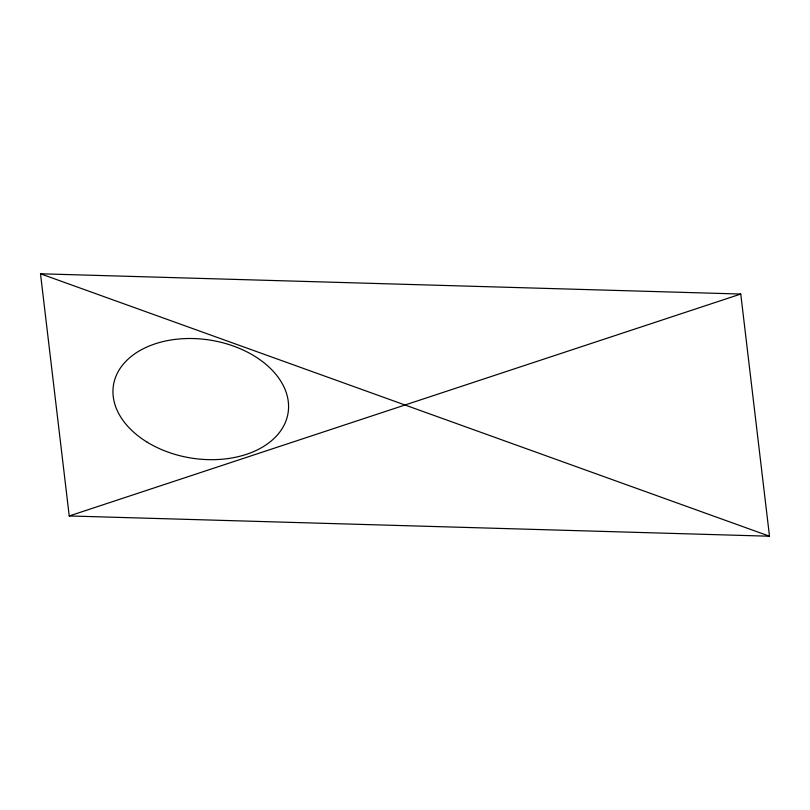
<?xml version="1.0" encoding="UTF-8"?>
<svg xmlns="http://www.w3.org/2000/svg" width="810" height="810" viewBox="0 0 810 810"><rect width="100%" height="100%" fill="white"/><g stroke="black" fill="none" stroke-linecap="round" stroke-linejoin="round"><path stroke-width="1.21" d="M69.235 515.96L740.765 294.04L769.5 536.22L69.235 515.96L40.5 273.78L740.765 294.04M40.5 273.78L769.5 536.22M147.197 442.189A88.422 59.737 9 0 0 287.813 414.436A88.422 59.737 9 0 0 167.265 340.656A88.422 59.737 9 0 0 147.197 442.189"/></g></svg>
